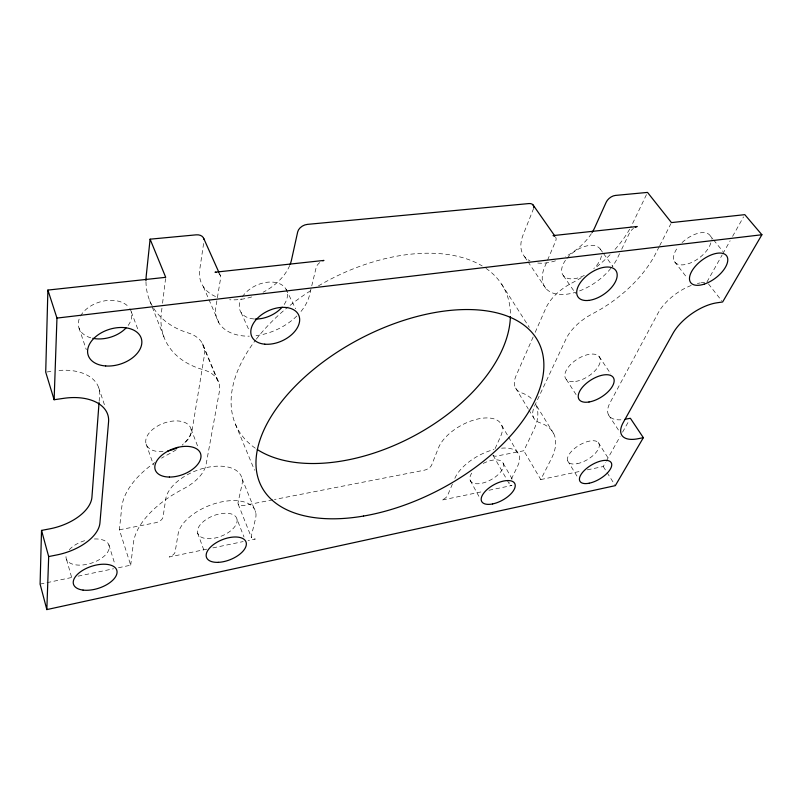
<?xml version="1.0" encoding="UTF-8"?>
<svg xmlns="http://www.w3.org/2000/svg" width="802" height="802" viewBox="0 0 802 802"><rect width="100%" height="100%" fill="white"/><g stroke="black" fill="none" stroke-linecap="round" stroke-linejoin="round"><path stroke-width="0.6" stroke-dasharray="4.01 3.01" d="M99.147 401.361L99.618 395.145A47.218 29.363 -15.1 0 0 57.714 370.564M118.455 567.736L130.706 565.179L119.378 529.811L121.764 507.275A84.862 46.546 -21 0 1 154.776 462.574M130.706 565.179L133.403 542.984A86.646 45.403 -21.4 0 1 177.282 492.177L184.239 488.388A41.052 23.278 -19.8 0 0 206.144 464.168L219.367 391.647A43.478 26.666 -20.2 0 0 218.625 382.173L202.525 343.627A42.446 27.148 -19.6 0 0 190.495 333.732L187.618 332.75A102.466 70.576 -24.1 0 1 145.984 281.863M161.954 308.189L161.352 313.131A105.102 69.503 -24.4 0 0 202.645 369.542L205.563 370.464A43.478 26.666 -20.2 0 1 217.643 380.038L218.625 382.173M162.555 303.246L165.563 278.555M203.608 243.467L199.758 269.422A48.601 33.413 -24.2 0 0 218.194 297.552M452.428 484.017L447.606 495.385A6.627 3.218 -27.6 0 1 441.681 500.137L482.894 491.536M533.16 336.93L516.077 375.687A33.955 17.714 -31.8 0 0 520.308 392.318L521.972 392.98A75.528 38.496 -28.9 0 1 533.049 400.308M535.175 332.379L545.721 308.439A36.391 19.809 -34 0 1 570.573 283.738L577.159 280.159A92.15 54.265 -35.8 0 0 583.625 276.209M495.105 448.609L500.729 436.148A35.849 18.256 -28.9 0 0 479.506 418.654A35.849 18.256 -28.9 0 0 438.493 447.827L431.646 465.05A6.506 3.308 -27.6 0 1 424.328 470.203L274.414 499.506M492.889 454.995A6.326 3.118 -29.4 0 0 496.689 456.057L523.816 450.754L533.771 429.942A75.528 38.496 -28.9 0 0 535.566 404.068L553.611 433.501M646.462 194.615L632.748 223.227A92.15 54.265 -35.8 0 1 630.743 227.166M511.365 479.135L517.821 465.671A36.531 17.734 -28.9 0 0 500.719 448.268M619.575 253.643L617.49 258.003A44.691 25.153 -35.2 0 1 612.307 266.444M621.67 249.282L629.51 232.951A8.22 4.531 -37 0 1 633.5 228.41M659.154 246.775L655.795 253.372A94.245 53.112 -35.3 0 1 598.342 310.615L591.615 314.274A37.153 19.318 -33.6 0 0 565.971 339.106L534.593 405.942A34.616 17.233 -31.6 0 0 538.493 422.223L540.157 422.844A76.952 37.393 -28.9 0 1 551.245 458.955L540.769 479.566L523.816 450.754M659.705 245.673L670.893 223.698M587.325 469.852L603.254 466.523L605.66 462.233M606.262 461.16L620.126 436.499M622.542 432.208L629.169 420.408M706.953 282.003L722.211 254.846M722.823 253.763L730.151 240.73M732.587 236.379L743.574 216.831M40.1 584.097L73.152 577.199M78.055 576.177L113.563 568.758M206.796 549.159L169.202 557.009A7.519 3.86 -20.1 0 0 175.137 551.876L178.114 533.992A41.092 21.514 -21.5 0 1 221.823 501.841A41.092 21.514 -21.5 0 1 255.577 518.413L251.307 536.087A7.188 3.659 -22.6 0 0 255.317 539.034L248.039 540.558M212.861 547.896L243.186 541.571M488.949 490.263L511.987 485.461A6.436 3.028 -29.3 0 1 509.741 482.503M540.769 479.566L579.976 471.386M119.378 529.811L155.418 522.774A7.368 3.96 -19.6 0 0 163.037 517.17L165.723 499.024A40.25 22.055 -21.1 0 1 208.4 467.185A40.25 22.055 -21.1 0 1 241.973 484.709L238.024 502.623A7.038 3.759 -22.3 0 0 243.698 505.511L273.191 499.746M46.907 371.988L52.862 371.186M701.229 282.775L704.667 282.314M202.525 343.627L203.518 345.802A42.446 27.148 -19.6 0 1 204.38 355.396L192.39 428.619A40.14 23.769 -19.3 0 1 182.074 445.24M710.482 236.129L712.838 239.036M713.63 239.999L723.073 251.617M708.447 283.898L721.88 301.021M674.552 261.652L687.414 278.284M600.147 248.941L603.004 252.861M603.716 253.833L612.969 266.565M563.325 275.607L575.575 293.422M599.044 356.459L610.843 373.943M524.588 256.7L527.315 260.78M528.007 261.793L545.771 288.319M608.538 414.935L619.445 431.566M566.312 379.436L576.307 394.985M501.641 284.189L529.29 327.336M598.162 442.383L608.648 458.834M603.254 466.523L606.432 471.556M607.064 472.558L614.693 484.639M567.555 460.699L578.322 478.323M515.596 388.028L528.167 408.759M528.799 409.792L533.831 418.093M501.781 425.441L507.977 436.047M508.588 437.11L519.115 455.135M503.225 463.376L512.478 479.586M493.09 455.346L506.643 479.235M507.265 480.328L509.731 484.669M470.243 480.478L479.766 497.952M286.003 289.151L295.597 308.78M241.021 312.409L249.512 331.246M219.367 273.382L220.38 275.637M203.357 286.705L219.327 323.627M202.716 344.84L217.833 381.231M235.387 424.088L254.545 470.253M242.074 478.714L255.778 512.518M238.174 504.127L251.437 537.561M237.001 519.155A20.912 10.947 -21.5 0 1 209.533 538.703A20.912 10.947 -21.5 0 1 205.302 520.067A20.912 10.947 -21.5 0 1 237.001 519.155L244.029 537.069M149.693 300.58L164.47 338.334M191.036 429.02L198.535 448.468M131.307 311.898L138.335 330.584M197.633 533.089L204.71 552.418M146.104 443.997L153.523 464.97M78.997 327.988L86.305 349.702M98.666 387.597L104.932 406.213M108.841 544.789L114.766 563.846M66.586 559.585L72.16 579.234M691.204 285.462A36.661 18.075 -35.5 0 0 658.091 313.071L610.061 402.714A33.473 15.719 -32.8 0 0 621.771 419.737M697.359 283.517A36.661 18.075 -35.5 0 1 700.286 282.926M682.031 242.615A22.065 11.418 -37.2 0 1 701.078 232.73A22.065 11.418 -37.2 0 1 711.304 239.176M710.853 242.856A22.065 11.418 -37.2 0 1 683.815 264.77A22.065 11.418 -37.2 0 1 678.261 246.735M629.66 229.141A92.15 54.265 -35.8 0 1 614.342 250.184M610.101 254.705A92.15 54.265 -35.8 0 1 596.026 267.337M485.952 268.359A150.606 88.771 -27.6 0 1 510.413 315.366M255.317 448.208A150.606 88.771 -27.6 0 1 255.627 340.038M256.299 339.156A150.606 88.771 -27.6 0 1 288.098 306.945M290.063 305.372A150.606 88.771 -27.6 0 1 312.459 289.532M318.414 285.913A150.606 88.771 -27.6 0 1 482.233 265.973M555.485 236.911A8.421 4.952 -35.2 0 1 555.636 241.121L544.728 266.795A44.691 25.153 -35.2 0 0 575.706 292.259M533.581 208.4A8.231 5.043 -35.8 0 1 533.31 209.212L523.094 234.926A43.699 25.694 -35.8 0 0 529.982 260.861M319.767 262.585A9.063 6.015 -27.7 0 0 316.148 267.637L309.482 295.226A49.844 32.892 -24.4 0 1 300.118 312.499M218.786 273.592A9.494 6.506 -22.2 0 1 220.62 278.214L215.918 306.534A49.844 32.892 -24.4 0 0 249.312 336.168M296.87 315.968A49.844 32.892 -24.4 0 1 254.013 335.898M289.712 265.462A48.601 33.413 -24.2 0 1 263.056 292.269M251.708 296.93A48.601 33.413 -24.2 0 1 229.643 299.768M610.883 268.279A44.691 25.153 -35.2 0 1 576.939 291.858M591.395 233.623A43.699 25.694 -35.8 0 1 565.28 256.7M555.515 260.81A43.699 25.694 -35.8 0 1 535.044 262.585M454.844 478.343A36.531 17.734 -28.9 0 1 494.012 449.531M176.32 449.681A40.14 23.769 -19.3 0 1 171.147 452.779L164.34 456.488A84.862 46.546 -21 0 0 161.523 458.173M601.42 255.888A22.747 12.792 -35.2 0 1 593.771 268.62M584.357 275.397A22.747 12.792 -35.2 0 1 564.428 276.72A22.747 12.792 -35.2 0 1 565.55 260.169M566.894 258.414A22.747 12.792 -35.2 0 1 587.726 245.723A22.747 12.792 -35.2 0 1 601.46 252.079M242.334 296.87A25.363 16.732 -24.4 0 1 276.961 282.795A25.363 16.732 -24.4 0 1 281.983 307.326M253.853 318.945A25.363 16.732 -24.4 0 1 241.201 298.805M163.077 451.616A23.699 13.965 -19.8 0 1 148.029 434.534A23.699 13.965 -19.8 0 1 182.635 421.722A23.699 13.965 -19.8 0 1 182.976 444.258M94.365 538.974A22.416 11.729 -17.7 0 1 108.46 550.693A22.416 11.729 -17.7 0 1 82.446 564.999A22.416 11.729 -17.7 0 1 66.456 554.312M69.293 549.721A22.416 11.729 -17.7 0 1 86.446 540.177M129.824 308.6A27.368 18.406 -16.8 0 1 127.328 326.514M90.826 337.832A27.368 18.406 -16.8 0 1 79.528 318.063M80.521 316.038A27.368 18.406 -16.8 0 1 104.481 300.88A27.368 18.406 -16.8 0 1 129.112 307.587M483.195 463.456A18.596 9.022 -28.9 0 1 503.526 465.691A18.596 9.022 -28.9 0 1 481.571 483.315A18.596 9.022 -28.9 0 1 472.478 472.057M575.666 381.411A20.05 10.185 -32.6 0 0 600.217 358.875A20.05 10.185 -32.6 0 0 571.886 363.266A20.05 10.185 -32.6 0 0 575.666 381.411M577.139 463.696A17.965 8.281 -31 0 0 599.214 444.278A17.965 8.281 -31 0 0 573.721 449.19A17.965 8.281 -31 0 0 577.139 463.696"/><path stroke-width="1.2" d="M99.057 402.604L91.939 497.1A43.148 24 -16.1 0 1 49.734 528.849L41.524 530.413L40.1 584.097L46.837 609.59L615.324 485.641L643.344 437.681L630.372 418.263L625.119 419.266M203.939 239.227A9.243 6.596 -21.7 0 0 196.119 234.846L150.104 239.176L165.713 277.322L47.889 290.073L45.714 372.158L54.125 399.737L63.789 398.323A48.04 29.012 -15.7 0 1 108.571 421.852L99.939 522.924A43.839 23.639 -16.6 0 1 57.002 554.904L48.681 556.568L46.837 609.59M54.125 399.737L56.962 318.083L47.889 290.073M150.104 239.176L146.305 275.126A102.466 70.576 -24.1 0 0 145.984 280.75M592.066 232.57A43.699 25.694 -35.8 0 0 594.904 227.267L606.212 202.174A8.04 4.632 -37.6 0 1 615.415 195.427L647.515 192.41L671.454 222.595L744.797 214.655L761.9 234.745L722.632 301.973L716.868 302.815A37.173 17.714 -35.2 0 0 672.988 333.341L623.214 422.594A33.905 15.388 -32.6 0 0 638.051 438.734L643.344 437.681M56.962 318.083L761.9 234.745M533.069 204.951L554.784 235.908M203.698 238.394L218.856 272.249M41.524 530.413L48.681 556.568M635.314 227.287A8.22 4.531 -37 0 1 637.179 226.505L553.049 235.608A8.421 4.952 -35.2 0 1 554.463 236.059M533.721 207.608A8.231 5.043 -35.8 0 0 528.929 203.558L307.407 224.38A8.832 6.105 -27.7 0 0 297.672 231.948L291.577 259.627A48.601 33.413 -24.2 0 1 290.174 264.299M322.845 260.82A9.063 6.015 -27.7 0 1 323.958 260.419L215.016 272.219A9.494 6.506 -22.2 0 1 216.099 272.389M510.393 316.549A150.606 88.771 -27.6 0 1 412.338 436.799A150.606 88.771 -27.6 0 1 257.272 449.521M281.983 307.326A25.363 16.732 -24.4 0 1 255.006 319.016M178.014 447.356A23.699 13.965 -19.8 0 1 167.738 450.985M125.984 328.038A27.368 18.406 -16.8 0 1 92.831 338.324M105.684 365.963A27.869 18.225 -17.4 0 0 141.403 338.765A27.869 18.225 -17.4 0 0 97.072 335.587A27.869 18.225 -17.4 0 0 105.684 365.963M83.057 590.092A22.747 11.529 -18.1 0 0 117.022 572.798A22.747 11.529 -18.1 0 0 85.353 568.859A22.747 11.529 -18.1 0 0 83.057 590.092M218.314 562.342A21.213 10.737 -21.7 0 0 246.224 542.663A21.213 10.737 -21.7 0 0 214.244 544.007A21.213 10.737 -21.7 0 0 218.314 562.342M492.578 503.937A18.827 8.832 -28.8 0 0 514.944 483.907A18.827 8.832 -28.8 0 0 487.085 489.541A18.827 8.832 -28.8 0 0 492.578 503.937M264.76 344.178A25.804 16.531 -24.6 0 0 299.597 318.334A25.804 16.531 -24.6 0 0 261.332 314.915A25.804 16.531 -24.6 0 0 264.76 344.178M588.798 300.399A23.088 12.591 -34.9 0 0 617.079 273.582A23.088 12.591 -34.9 0 0 584.939 277.362A23.088 12.591 -34.9 0 0 588.798 300.399M589.009 401.992A20.321 9.985 -32.4 0 0 614.061 379.396A20.321 9.985 -32.4 0 0 585.51 384.098A20.321 9.985 -32.4 0 0 589.009 401.992M169.402 477.05A24.08 13.754 -20.2 0 0 200.751 454.193A24.08 13.754 -20.2 0 0 163.558 453.862A24.08 13.754 -20.2 0 0 169.402 477.05M589.169 483.215A18.185 8.1 -30.8 0 0 611.645 463.767A18.185 8.1 -30.8 0 0 585.971 468.949A18.185 8.1 -30.8 0 0 589.169 483.215M704.156 284.149A22.396 11.218 -36.8 0 0 727.013 256.46A22.396 11.218 -36.8 0 0 694.763 266.956A22.396 11.218 -36.8 0 0 704.156 284.149M363.567 516.047A156.2 85.283 -27.6 0 0 538.723 342.544A156.2 85.283 -27.6 0 0 297.482 383.917A156.2 85.283 -27.6 0 0 363.567 516.047"/></g></svg>
